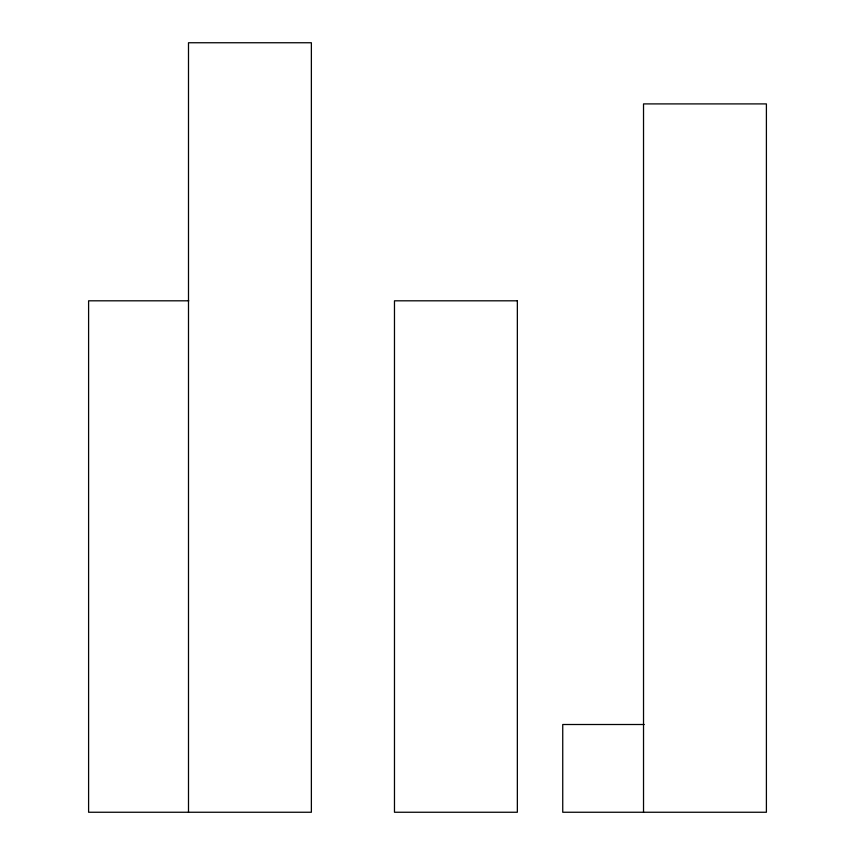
<?xml version="1.0" encoding="UTF-8"?>
<svg xmlns="http://www.w3.org/2000/svg" width="855" height="855" viewBox="0 0 855 855"><rect width="100%" height="100%" fill="white"/><g stroke="black" fill="none" stroke-linecap="round" stroke-linejoin="round"><path stroke-width="1.28" d="M188.773 300.81L88.599 300.81L88.599 812.25L311.37 812.25L311.37 42.75L188.495 42.75L188.495 812.25M644.21 724.506L562.74 724.506L562.74 812.25L766.401 812.25L766.401 103.904L643.526 103.904L643.526 812.25M517.35 300.81L394.476 300.81L394.476 812.25L517.35 812.25L517.35 300.81"/></g></svg>
